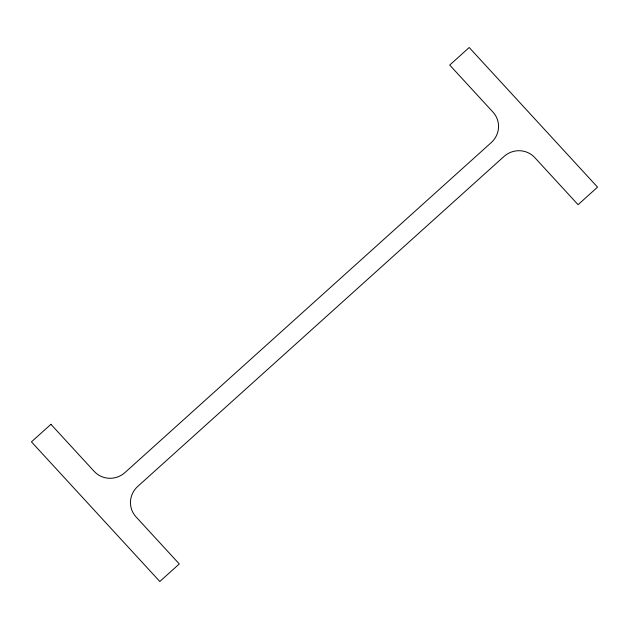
<?xml version="1.0" encoding="UTF-8"?>
<svg xmlns="http://www.w3.org/2000/svg" width="629" height="629" viewBox="0 0 629 629"><rect width="100%" height="100%" fill="white"/><g stroke="black" fill="none" stroke-linecap="round" stroke-linejoin="round"><path stroke-width="0.94" d="M50.925 424.316L31.45 441.857L159.805 581.487L179.281 563.938L135.99 516.849A21.905 21.417 -29.2 0 1 137.743 486.414L504.018 156.456A21.905 21.417 -29.2 0 1 534.784 157.596L578.075 204.684L597.55 187.143L469.195 47.513L449.719 65.062L493.01 112.151A21.905 21.417 -29.2 0 1 491.257 142.586L124.982 472.544A21.905 21.417 -29.2 0 1 94.216 471.404L50.925 424.316"/></g></svg>
